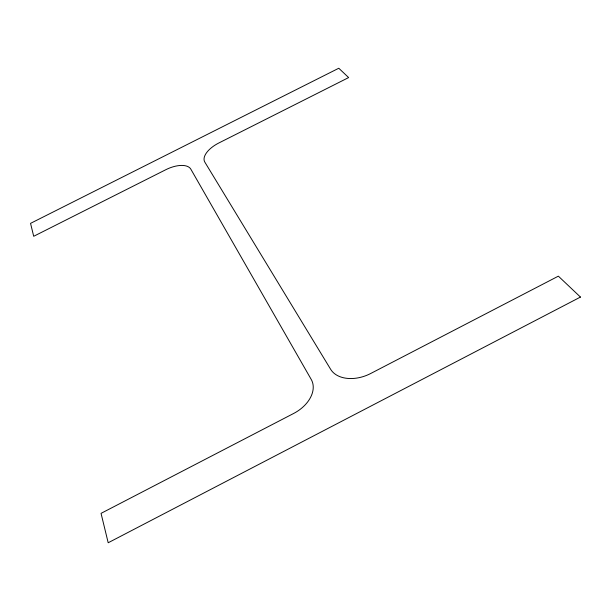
<?xml version="1.0" encoding="UTF-8"?>
<svg xmlns="http://www.w3.org/2000/svg" width="611" height="611" viewBox="0 0 611 611"><rect width="100%" height="100%" fill="white"/><g stroke="black" fill="none" stroke-linecap="round" stroke-linejoin="round"><path stroke-width="0.92" d="M580.45 297.068L108.193 542.759L101.044 513.362L293.654 413.464A31.421 21.591 -27.1 0 0 311.228 379.439L190.846 169.186A22.447 11.013 -26.5 0 0 165.802 169.713L33.697 236.289L30.55 223.359L338.777 68.241L348.637 77.574L218.814 142.997A22.378 10.96 -24.7 0 0 204.838 162.129L330.688 369.365A31.352 21.408 -22 0 0 370.625 373.535L558.362 276.157L580.45 297.068"/></g></svg>
